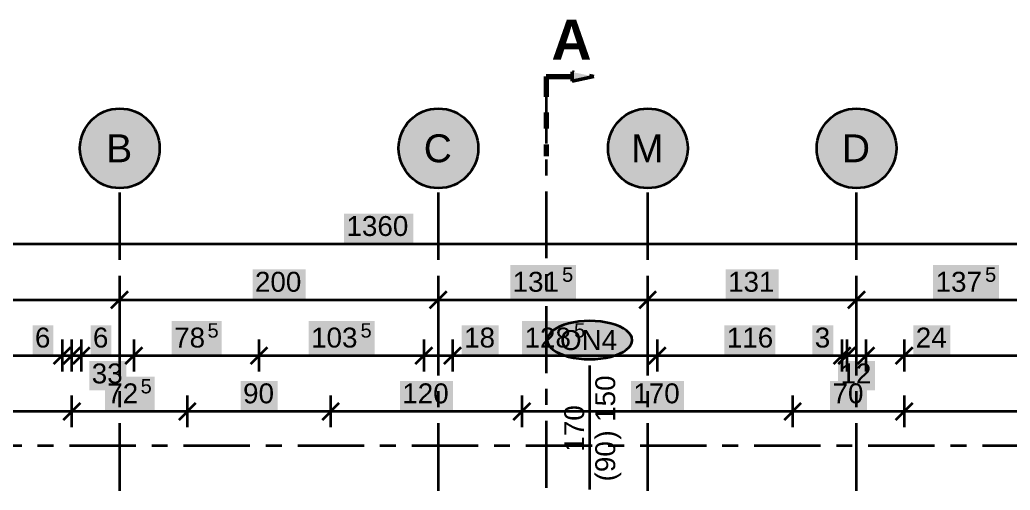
# Model space of a CAD drawing. Header units: metres. Extents: x -5.4 to 63.6, y -5.9 to 13.
# Drawn here: x 3.25 to 9.46, y 9.1 to 12.05 of the extents above; entities that cross this region are included whole.
import ezdxf

# ---------------------------------------------------------------- set-up
doc = ezdxf.new("R2010")
doc.units = ezdxf.units.M
doc.linetypes.add('PUNKTOWA', pattern=[10.5, 8.4, -1.05, 0, -1.05])
doc.linetypes.add('PUNKTOWA_KROTKA', pattern=[6.3, 4.2, -1.05, 0, -1.05])
for name, color, linetype, lineweight in [('A-MASKA', 7, 'Continuous', 18), ('A-OPISY', 2, 'Continuous', 25), ('A-OSIE', 1, 'PUNKTOWA', 25), ('A-PRZEKROJE', 1, 'PUNKTOWA_KROTKA', 50), ('A-WYMIARY', 1, 'Continuous', 25)]:
    doc.layers.add(name, color=color, linetype=linetype, lineweight=lineweight)
doc.styles.add('PL_ARIAL', font='arial.ttf')
doc.styles.add('PL_ARIAL_B', font='arialbd.ttf')

msp = doc.modelspace()

# ---------------------------------------------------------------- hatches: boundary and pattern name
at = {"layer": 'A-MASKA', "true_color": 0xffffff}
for points in [[(5.2829, 10.6475), (5.7171, 10.6475), (5.7171, 10.83), (5.2829, 10.83)], [(6.3258, 10.2975), (6.7392, 10.2975), (6.7392, 10.5075), (6.3258, 10.5075)], [(8.9808, 10.2975), (9.3942, 10.2975), (9.3942, 10.5075), (8.9808, 10.5075)], [(4.7084, 10.2975), (5.0416, 10.2975), (5.0416, 10.48), (4.7084, 10.48)], [(7.6784, 10.2975), (8.0116, 10.2975), (8.0116, 10.48), (7.6784, 10.48)], [(4.2013, 9.9475), (4.5137, 9.9475), (4.5137, 10.1575), (4.2013, 10.1575)], [(5.0608, 9.9475), (5.4742, 9.9475), (5.4742, 10.1575), (5.0608, 10.1575)], [(6.4008, 9.9475), (6.8142, 9.9475), (6.8142, 10.1575), (6.4008, 10.1575)], [(3.3275, 9.9475), (3.4585, 9.9475), (3.4585, 10.13), (3.3275, 10.13)], [(3.6915, 9.9475), (3.8225, 9.9475), (3.8225, 10.13), (3.6915, 10.13)], [(6.0215, 9.9475), (6.2536, 9.9475), (6.2536, 10.13), (6.0215, 10.13)], [(7.6702, 9.9475), (7.9898, 9.9475), (7.9898, 10.13), (7.6702, 10.13)], [(8.2225, 9.9475), (8.3535, 9.9475), (8.3535, 10.13), (8.2225, 10.13)], [(8.8565, 9.9475), (9.0886, 9.9475), (9.0886, 10.13), (8.8565, 10.13)], [(3.684, 9.7225), (3.916, 9.7225), (3.916, 9.905), (3.684, 9.905)], [(8.384, 9.7225), (8.616, 9.7225), (8.616, 9.905), (8.384, 9.905)], [(3.7813, 9.5975), (4.0937, 9.5975), (4.0937, 9.8075), (3.7813, 9.8075)], [(4.634, 9.5975), (4.866, 9.5975), (4.866, 9.78), (4.634, 9.78)], [(5.6334, 9.5975), (5.9666, 9.5975), (5.9666, 9.78), (5.6334, 9.78)], [(7.0834, 9.5975), (7.4166, 9.5975), (7.4166, 9.78), (7.0834, 9.78)], [(8.334, 9.5975), (8.566, 9.5975), (8.566, 9.78), (8.334, 9.78)]]:
    msp.add_hatch(color=7, dxfattribs=at).paths.add_polyline_path(points)
at = {"layer": 'A-OPISY', "true_color": 0xffffff}
msp.add_hatch(color=7, dxfattribs=at).paths.add_polyline_path([(7.0918, 10.0367), (7.0895, 10.0523), (7.0827, 10.0677), (7.0715, 10.0826), (7.056, 10.0967), (7.0367, 10.1097), (7.0136, 10.1215), (6.9874, 10.1319), (6.9584, 10.1406), (6.9271, 10.1475), (6.8941, 10.1526), (6.8598, 10.1556), (6.825, 10.1567), (6.7902, 10.1556), (6.7559, 10.1526), (6.7229, 10.1475), (6.6916, 10.1406), (6.6626, 10.1319), (6.6364, 10.1215), (6.6133, 10.1097), (6.594, 10.0967), (6.5785, 10.0826), (6.5673, 10.0677), (6.5605, 10.0523), (6.5582, 10.0367), (6.5605, 10.021), (6.5673, 10.0056), (6.5785, 9.9907), (6.594, 9.9767), (6.6133, 9.9636), (6.6364, 9.9518), (6.6626, 9.9415), (6.6916, 9.9327), (6.7229, 9.9258), (6.7559, 9.9208), (6.7902, 9.9177), (6.825, 9.9167), (6.8598, 9.9177), (6.8941, 9.9208), (6.9271, 9.9258), (6.9584, 9.9327), (6.9874, 9.9415), (7.0136, 9.9518), (7.0367, 9.9636), (7.056, 9.9767), (7.0715, 9.9907), (7.0827, 10.0056), (7.0895, 10.021)])
at = {"layer": 'A-OSIE', "true_color": 0xffffff}
for points in [[(4.125, 11.24), (4.1229, 11.2726), (4.1165, 11.3047), (4.106, 11.3357), (4.0915, 11.365), (4.0733, 11.3922), (4.0518, 11.4168), (4.0272, 11.4383), (4, 11.4565), (3.9707, 11.471), (3.9397, 11.4815), (3.9076, 11.4879), (3.875, 11.49), (3.8424, 11.4879), (3.8103, 11.4815), (3.7793, 11.471), (3.75, 11.4565), (3.7228, 11.4383), (3.6982, 11.4168), (3.6767, 11.3922), (3.6585, 11.365), (3.644, 11.3357), (3.6335, 11.3047), (3.6271, 11.2726), (3.625, 11.24), (3.6271, 11.2074), (3.6335, 11.1753), (3.644, 11.1443), (3.6585, 11.115), (3.6767, 11.0878), (3.6982, 11.0632), (3.7228, 11.0417), (3.75, 11.0235), (3.7793, 11.009), (3.8103, 10.9985), (3.8424, 10.9921), (3.875, 10.99), (3.9076, 10.9921), (3.9397, 10.9985), (3.9707, 11.009), (4, 11.0235), (4.0272, 11.0417), (4.0518, 11.0632), (4.0733, 11.0878), (4.0915, 11.115), (4.106, 11.1443), (4.1165, 11.1753), (4.1229, 11.2074)], [(6.125, 11.24), (6.1229, 11.2726), (6.1165, 11.3047), (6.106, 11.3357), (6.0915, 11.365), (6.0733, 11.3922), (6.0518, 11.4168), (6.0272, 11.4383), (6, 11.4565), (5.9707, 11.471), (5.9397, 11.4815), (5.9076, 11.4879), (5.875, 11.49), (5.8424, 11.4879), (5.8103, 11.4815), (5.7793, 11.471), (5.75, 11.4565), (5.7228, 11.4383), (5.6982, 11.4168), (5.6767, 11.3922), (5.6585, 11.365), (5.644, 11.3357), (5.6335, 11.3047), (5.6271, 11.2726), (5.625, 11.24), (5.6271, 11.2074), (5.6335, 11.1753), (5.644, 11.1443), (5.6585, 11.115), (5.6767, 11.0878), (5.6982, 11.0632), (5.7228, 11.0417), (5.75, 11.0235), (5.7793, 11.009), (5.8103, 10.9985), (5.8424, 10.9921), (5.875, 10.99), (5.9076, 10.9921), (5.9397, 10.9985), (5.9707, 11.009), (6, 11.0235), (6.0272, 11.0417), (6.0518, 11.0632), (6.0733, 11.0878), (6.0915, 11.115), (6.106, 11.1443), (6.1165, 11.1753), (6.1229, 11.2074)], [(7.44, 11.24), (7.4379, 11.2726), (7.4315, 11.3047), (7.421, 11.3357), (7.4065, 11.365), (7.3883, 11.3922), (7.3668, 11.4168), (7.3422, 11.4383), (7.315, 11.4565), (7.2857, 11.471), (7.2547, 11.4815), (7.2226, 11.4879), (7.19, 11.49), (7.1574, 11.4879), (7.1253, 11.4815), (7.0943, 11.471), (7.065, 11.4565), (7.0378, 11.4383), (7.0132, 11.4168), (6.9917, 11.3922), (6.9735, 11.365), (6.959, 11.3357), (6.9485, 11.3047), (6.9421, 11.2726), (6.94, 11.24), (6.9421, 11.2074), (6.9485, 11.1753), (6.959, 11.1443), (6.9735, 11.115), (6.9917, 11.0878), (7.0132, 11.0632), (7.0378, 11.0417), (7.065, 11.0235), (7.0943, 11.009), (7.1253, 10.9985), (7.1574, 10.9921), (7.19, 10.99), (7.2226, 10.9921), (7.2547, 10.9985), (7.2857, 11.009), (7.315, 11.0235), (7.3422, 11.0417), (7.3668, 11.0632), (7.3883, 11.0878), (7.4065, 11.115), (7.421, 11.1443), (7.4315, 11.1753), (7.4379, 11.2074)], [(8.75, 11.24), (8.7479, 11.2726), (8.7415, 11.3047), (8.731, 11.3357), (8.7165, 11.365), (8.6983, 11.3922), (8.6768, 11.4168), (8.6522, 11.4383), (8.625, 11.4565), (8.5957, 11.471), (8.5647, 11.4815), (8.5326, 11.4879), (8.5, 11.49), (8.4674, 11.4879), (8.4353, 11.4815), (8.4043, 11.471), (8.375, 11.4565), (8.3478, 11.4383), (8.3232, 11.4168), (8.3017, 11.3922), (8.2835, 11.365), (8.269, 11.3357), (8.2585, 11.3047), (8.2521, 11.2726), (8.25, 11.24), (8.2521, 11.2074), (8.2585, 11.1753), (8.269, 11.1443), (8.2835, 11.115), (8.3017, 11.0878), (8.3232, 11.0632), (8.3478, 11.0417), (8.375, 11.0235), (8.4043, 11.009), (8.4353, 10.9985), (8.4674, 10.9921), (8.5, 10.99), (8.5326, 10.9921), (8.5647, 10.9985), (8.5957, 11.009), (8.625, 11.0235), (8.6522, 11.0417), (8.6768, 11.0632), (8.6983, 11.0878), (8.7165, 11.115), (8.731, 11.1443), (8.7415, 11.1753), (8.7479, 11.2074)]]:
    msp.add_hatch(color=7, dxfattribs=at).paths.add_polyline_path(points)
at = {"layer": 'A-PRZEKROJE', "true_color": 0x000000}
msp.add_hatch(color=7, dxfattribs=at).paths.add_polyline_path([(6.8507, 11.69), (6.7138, 11.6609), (6.7138, 11.7191)])

# ---------------------------------------------------------------- linework, layer by layer
at = {"layer": 'A-OPISY', "lineweight": 35, "ltscale": 0.05}
msp.add_lwpolyline([(7.0918, 10.0367), (7.0895, 10.0523), (7.0827, 10.0677), (7.0715, 10.0826), (7.056, 10.0967), (7.0367, 10.1097), (7.0136, 10.1215), (6.9874, 10.1319), (6.9584, 10.1406), (6.9271, 10.1475), (6.8941, 10.1526), (6.8598, 10.1556), (6.825, 10.1567), (6.7902, 10.1556), (6.7559, 10.1526), (6.7229, 10.1475), (6.6916, 10.1406), (6.6626, 10.1319), (6.6364, 10.1215), (6.6133, 10.1097), (6.594, 10.0967), (6.5785, 10.0826), (6.5673, 10.0677), (6.5605, 10.0523), (6.5582, 10.0367), (6.5605, 10.021), (6.5673, 10.0056), (6.5785, 9.9907), (6.594, 9.9767), (6.6133, 9.9636), (6.6364, 9.9518), (6.6626, 9.9415), (6.6916, 9.9327), (6.7229, 9.9258), (6.7559, 9.9208), (6.7902, 9.9177), (6.825, 9.9167), (6.8598, 9.9177), (6.8941, 9.9208), (6.9271, 9.9258), (6.9584, 9.9327), (6.9874, 9.9415), (7.0136, 9.9518), (7.0367, 9.9636), (7.056, 9.9767), (7.0715, 9.9907), (7.0827, 10.0056), (7.0895, 10.021)], close=True, dxfattribs=at)
at = {"layer": 'A-OSIE', "linetype": 'PUNKTOWA', "lineweight": 35, "ltscale": 0.050498, "flags": 128}
for points in [[(3.875, -3.22), (3.875, 10.99)], [(5.875, -3.22), (5.875, 10.99)], [(7.19, -3.22), (7.19, 10.99)], [(8.5, -3.22), (8.5, 10.99)]]:
    msp.add_lwpolyline(points, dxfattribs=at)
at = {"layer": 'A-OSIE', "linetype": 'PUNKTOWA', "lineweight": 35, "ltscale": 0.049559, "flags": 128}
msp.add_lwpolyline([(-4.32, 9.375), (15.35, 9.375)], dxfattribs=at)
at = {"layer": 'A-OSIE', "linetype": 'Continuous', "lineweight": 35, "ltscale": 0.05}
for centre in [(3.875, 11.24), (5.875, 11.24), (7.19, 11.24), (8.5, 11.24)]:
    msp.add_circle(centre, 0.25, dxfattribs=at)
at = {"layer": 'A-PRZEKROJE', "linetype": 'PUNKTOWA', "lineweight": 35, "ltscale": 0.05, "flags": 128}
msp.add_lwpolyline([(6.5507, 11.69), (6.5507, -3.92)], dxfattribs=at)
at = {"layer": 'A-PRZEKROJE', "linetype": 'PUNKTOWA_KROTKA', "lineweight": 70, "ltscale": 0.03, "flags": 128}
msp.add_lwpolyline([(6.5507, 11.69), (6.5507, 11.19)], dxfattribs=at)
at = {"layer": 'A-PRZEKROJE', "linetype": 'Continuous', "lineweight": 70, "ltscale": 0.05, "flags": 128}
msp.add_lwpolyline([(6.5507, 11.69), (6.7257, 11.69)], dxfattribs=at)
at = {"layer": 'A-PRZEKROJE', "lineweight": 50, "ltscale": 0.05, "flags": 128}
msp.add_lwpolyline([(6.8507, 11.69), (6.7138, 11.6609), (6.7138, 11.7191)], close=True, dxfattribs=at)
at = {"layer": 'A-WYMIARY', "lineweight": 35, "ltscale": 0.05}
for points in [[(-1.4, 10.64), (12.4, 10.64)], [(3.875, 10.19), (3.875, 10.39)], [(5.875, 10.19), (5.875, 10.39)], [(7.19, 10.19), (7.19, 10.39)], [(8.5, 10.19), (8.5, 10.39)], [(3.822, 10.237), (3.928, 10.343)], [(5.822, 10.237), (5.928, 10.343)], [(7.137, 10.237), (7.243, 10.343)], [(8.447, 10.237), (8.553, 10.343)], [(-1.1, 10.29), (12.1, 10.29)], [(3.515, 9.84), (3.515, 10.04)], [(3.575, 9.84), (3.575, 10.04)], [(3.635, 9.84), (3.635, 10.04)], [(3.965, 9.84), (3.965, 10.04)], [(4.75, 9.84), (4.75, 10.04)], [(5.785, 9.84), (5.785, 10.04)], [(5.965, 9.84), (5.965, 10.04)], [(7.25, 9.84), (7.25, 10.04)], [(8.41, 9.84), (8.41, 10.04)], [(8.44, 9.84), (8.44, 10.04)], [(8.56, 9.84), (8.56, 10.04)], [(8.8, 9.84), (8.8, 10.04)], [(3.462, 9.887), (3.568, 9.993)], [(3.522, 9.887), (3.628, 9.993)], [(3.582, 9.887), (3.688, 9.993)], [(3.912, 9.887), (4.018, 9.993)], [(4.697, 9.887), (4.803, 9.993)], [(5.732, 9.887), (5.838, 9.993)], [(5.912, 9.887), (6.018, 9.993)], [(7.197, 9.887), (7.303, 9.993)], [(8.357, 9.887), (8.463, 9.993)], [(8.387, 9.887), (8.493, 9.993)], [(8.507, 9.887), (8.613, 9.993)], [(8.747, 9.887), (8.853, 9.993)], [(-1.4, 9.94), (12.4, 9.94)], [(6.825, 9.1), (6.825, 9.8767)], [(3.522, 9.537), (3.628, 9.643)], [(3.575, 9.49), (3.575, 9.69)], [(4.247, 9.537), (4.353, 9.643)], [(4.3, 9.49), (4.3, 9.69)], [(5.147, 9.537), (5.253, 9.643)], [(5.2, 9.49), (5.2, 9.69)], [(6.347, 9.537), (6.453, 9.643)], [(6.4, 9.49), (6.4, 9.69)], [(8.047, 9.537), (8.153, 9.643)], [(8.1, 9.49), (8.1, 9.69)], [(8.747, 9.537), (8.853, 9.643)], [(8.8, 9.49), (8.8, 9.69)], [(-1.4, 9.59), (12.4, 9.59)]]:
    msp.add_lwpolyline(points, dxfattribs=at)

# ---------------------------------------------------------------- texts
at = {"layer": 'A-OPISY', "style": 'PL_ARIAL'}
msp.add_text('ON4', height=0.125, dxfattribs=at).set_placement((6.6382, 9.9742))
at = {"layer": 'A-OSIE', "style": 'PL_ARIAL'}
for s, p in [('B', (3.7902, 11.1525)), ('C', (5.7831, 11.1525)), ('M', (7.0841, 11.1525)), ('D', (8.4081, 11.1525))]:
    msp.add_text(s, height=0.175, dxfattribs=at).set_placement(p)
at = {"layer": 'A-PRZEKROJE', "style": 'PL_ARIAL_B'}
msp.add_text('A', height=0.25, dxfattribs=at).set_placement((6.5845, 11.7962))
at = {"layer": 'A-WYMIARY', "style": 'PL_ARIAL'}
for s, height, p in [('1360', 0.125, (5.2979, 10.69)), ('200', 0.125, (4.7234, 10.34)), ('131', 0.125, (6.3408, 10.34)), ('5', 0.09, (6.6514, 10.4025)), ('131', 0.125, (7.6934, 10.34)), ('137', 0.125, (8.9958, 10.34)), ('5', 0.09, (9.3064, 10.4025)), ('5', 0.09, (4.4259, 10.0525)), ('5', 0.09, (5.3864, 10.0525)), ('5', 0.09, (6.7264, 10.0525)), ('6', 0.125, (3.3425, 9.99)), ('6', 0.125, (3.7065, 9.99)), ('78', 0.125, (4.2163, 9.99)), ('103', 0.125, (5.0758, 9.99)), ('18', 0.125, (6.0365, 9.99)), ('128', 0.125, (6.4158, 9.99)), ('116', 0.125, (7.6852, 9.99)), ('3', 0.125, (8.2375, 9.99)), ('24', 0.125, (8.8715, 9.99)), ('33', 0.125, (3.699, 9.765)), ('12', 0.125, (8.399, 9.765)), ('72', 0.125, (3.7963, 9.64)), ('5', 0.09, (4.0059, 9.7025)), ('90', 0.125, (4.649, 9.64)), ('120', 0.125, (5.6484, 9.64)), ('170', 0.125, (7.0984, 9.64)), ('70', 0.125, (8.349, 9.64))]:
    msp.add_text(s, height=height, dxfattribs=at).set_placement(p)
for s, p in [('150', (6.985, 9.5236)), ('170', (6.79, 9.3368)), (') ', (6.985, 9.4126)), ('(90', (6.985, 9.15))]:
    msp.add_text(s, height=0.125, rotation=90, dxfattribs=at).set_placement(p)

doc.saveas('drawing.dxf')
